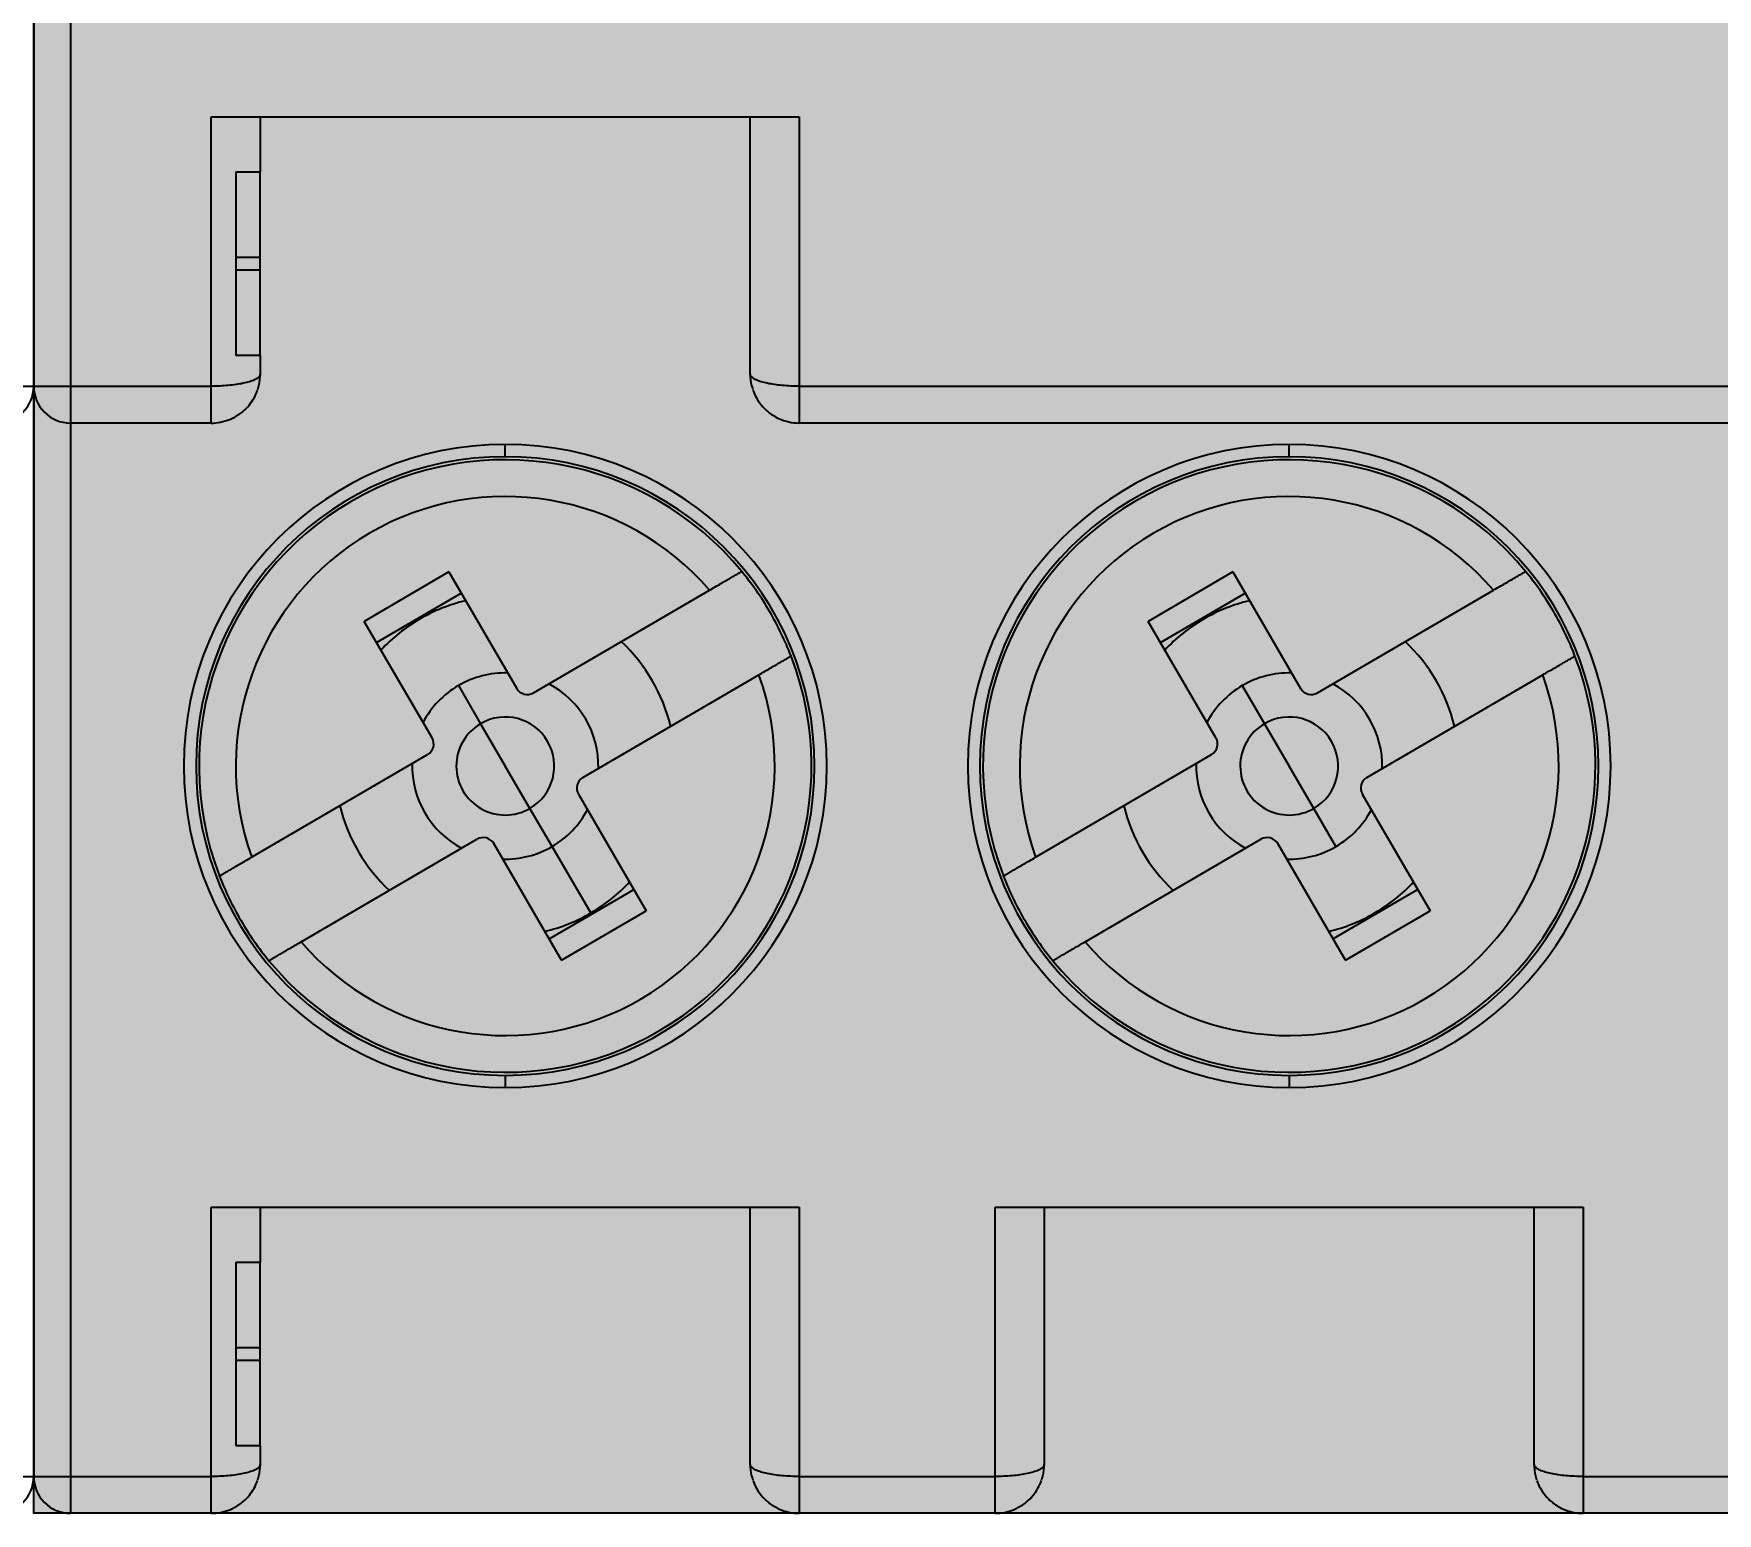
# Model space of a CAD drawing. Extents: x -20 to 1437, y -5898 to 436.
# Drawn here: x 941.94 to 955.69, y 38.16 to 50.24 of the extents above; entities that cross this region are included whole.
import ezdxf

# ---------------------------------------------------------------- set-up
doc = ezdxf.new("R2010")
doc.units = 0
doc.layers.add('MAIN-1', color=7, linetype='Continuous')
doc.layers.add('SYMS', color=7, linetype='Continuous')
doc.dimstyles.new('ISO-25', dxfattribs={"dimtxt": 2.5, "dimasz": 2.5, "dimexe": 1.25, "dimexo": 0.625, "dimtad": 1, "dimtxsty": 'Standard', "dimcen": 2.5, "dimadec": 0, "dimazin": 0, "dimtfac": 1, "dimtmove": 0, "dimatfit": 3, "dimfxl": 1, "dimarcsym": 0})

# ---------------------------------------------------------------- blocks, each defined once
blk = doc.blocks.new('*D43')
at = {"layer": 'Defpoints', "color": 0, "transparency": 16777216}
for p in [(1014.705, 432.767), (752.055, 274.435), (1014.705, -31.651)]:
    blk.add_point(p, dxfattribs=at)
at = {"layer": 'SYMS', "color": 0, "lineweight": -2, "transparency": 16777216}
for p, q in [((752.055, 275.06), (752.055, 434.017)), ((1014.705, -31.026), (1014.705, 434.017)), ((754.555, 432.767), (1012.205, 432.767))]:
    blk.add_line(p, q, dxfattribs=at)
at = {"layer": 'SYMS', "color": 0, "transparency": 16777216}
for points in [[(754.555, 433.183), (754.555, 432.35), (752.055, 432.767)], [(1012.205, 433.183), (1012.205, 432.35), (1014.705, 432.767)]]:
    blk.add_solid(points, dxfattribs=at)
at = {"layer": 'SYMS', "color": 0, "transparency": 16777216, "insert": (883.38, 434.85), "char_height": 2.5, "attachment_point": 5}
blk.add_mtext('262,65', dxfattribs=at)

msp = doc.modelspace()

# ---------------------------------------------------------------- hatches: boundary and pattern name
at = {"layer": 'SYMS', "true_color": 0x636466}
h = msp.add_hatch(color=251, dxfattribs=at)
h.dxf.hatch_style = 1
h.paths.add_polyline_path([(941.944, 38.159), (968.844, 38.159), (968.844, 117.159), (941.944, 117.159)])

# ---------------------------------------------------------------- linework, layer by layer
at = {"layer": 'MAIN-1'}
for p, q in [((941.944, 56.959), (941.944, 47.359)), ((941.944, 47.359), (941.944, 56.959)), ((942.244, 56.959), (942.244, 47.359)), ((943.394, 47.359), (943.394, 49.559)), ((943.394, 49.559), (948.194, 49.559)), ((943.794, 49.559), (943.794, 49.109)), ((947.794, 47.459), (947.794, 49.559)), ((948.194, 49.559), (948.194, 47.359)), ((943.594, 49.109), (943.594, 47.609)), ((943.594, 49.109), (943.794, 49.109)), ((943.794, 48.409), (943.794, 49.109)), ((943.794, 48.409), (943.594, 48.409)), ((943.794, 48.309), (943.794, 48.409)), ((943.594, 48.309), (943.794, 48.309)), ((943.794, 47.609), (943.794, 48.309)), ((943.794, 47.609), (943.594, 47.609)), ((943.794, 47.609), (943.794, 47.459)), ((943.767, 47.423), (943.761, 47.419)), ((943.773, 47.427), (943.767, 47.423)), ((943.779, 47.432), (943.773, 47.427)), ((943.783, 47.436), (943.779, 47.432)), ((943.787, 47.44), (943.783, 47.436)), ((943.79, 47.445), (943.787, 47.44)), ((943.792, 47.449), (943.79, 47.445)), ((943.791, 47.413), (943.793, 47.438)), ((943.793, 47.454), (943.792, 47.449)), ((943.794, 47.459), (943.793, 47.454)), ((943.793, 47.438), (943.794, 47.459)), ((947.794, 47.454), (947.794, 47.459)), ((947.794, 47.459), (947.794, 47.438)), ((947.795, 47.449), (947.794, 47.454)), ((947.794, 47.438), (947.796, 47.413)), ((947.797, 47.445), (947.795, 47.449)), ((947.8, 47.44), (947.797, 47.445)), ((947.804, 47.436), (947.8, 47.44)), ((947.809, 47.432), (947.804, 47.436)), ((947.814, 47.427), (947.809, 47.432)), ((947.82, 47.423), (947.814, 47.427)), ((947.827, 47.419), (947.82, 47.423)), ((941.644, 47.359), (941.944, 47.359)), ((941.944, 47.359), (941.944, 38.459)), ((941.944, 38.459), (941.944, 47.359)), ((941.944, 47.359), (942.244, 47.359)), ((942.244, 47.359), (943.394, 47.359)), ((942.244, 47.359), (942.244, 47.059)), ((943.394, 47.059), (943.394, 47.359)), ((943.411, 47.359), (943.394, 47.359)), ((943.429, 47.359), (943.411, 47.359)), ((943.446, 47.36), (943.429, 47.359)), ((943.464, 47.361), (943.446, 47.36)), ((943.481, 47.362), (943.464, 47.361)), ((943.498, 47.363), (943.481, 47.362)), ((943.515, 47.364), (943.498, 47.363)), ((943.532, 47.365), (943.515, 47.364)), ((943.549, 47.367), (943.532, 47.365)), ((943.565, 47.368), (943.549, 47.367)), ((943.581, 47.37), (943.565, 47.368)), ((943.596, 47.373), (943.581, 47.37)), ((943.611, 47.375), (943.596, 47.373)), ((943.626, 47.378), (943.611, 47.375)), ((943.64, 47.38), (943.626, 47.378)), ((943.654, 47.383), (943.64, 47.38)), ((943.668, 47.386), (943.654, 47.383)), ((943.68, 47.389), (943.668, 47.386)), ((943.693, 47.392), (943.68, 47.389)), ((943.704, 47.396), (943.693, 47.392)), ((943.715, 47.399), (943.704, 47.396)), ((943.726, 47.403), (943.715, 47.399)), ((943.736, 47.407), (943.726, 47.403)), ((943.745, 47.411), (943.736, 47.407)), ((943.753, 47.415), (943.745, 47.411)), ((943.751, 47.279), (943.758, 47.295)), ((943.761, 47.419), (943.753, 47.415)), ((943.758, 47.295), (943.765, 47.311)), ((943.765, 47.311), (943.771, 47.327)), ((943.773, 47.333), (943.777, 47.344)), ((943.777, 47.344), (943.782, 47.364)), ((943.782, 47.364), (943.787, 47.388)), ((943.787, 47.388), (943.791, 47.413)), ((947.796, 47.413), (947.8, 47.388)), ((947.8, 47.388), (947.805, 47.364)), ((947.805, 47.364), (947.811, 47.344)), ((947.811, 47.344), (947.814, 47.333)), ((947.816, 47.327), (947.822, 47.311)), ((947.822, 47.311), (947.829, 47.295)), ((947.834, 47.415), (947.827, 47.419)), ((947.829, 47.295), (947.836, 47.279)), ((947.843, 47.411), (947.834, 47.415)), ((947.852, 47.407), (947.843, 47.411)), ((947.862, 47.403), (947.852, 47.407)), ((947.872, 47.399), (947.862, 47.403)), ((947.883, 47.396), (947.872, 47.399)), ((947.895, 47.392), (947.883, 47.396)), ((947.907, 47.389), (947.895, 47.392)), ((947.92, 47.386), (947.907, 47.389)), ((947.933, 47.383), (947.92, 47.386)), ((947.947, 47.38), (947.933, 47.383)), ((947.961, 47.378), (947.947, 47.38)), ((947.976, 47.375), (947.961, 47.378)), ((947.991, 47.373), (947.976, 47.375)), ((948.007, 47.37), (947.991, 47.373)), ((948.023, 47.368), (948.007, 47.37)), ((948.039, 47.367), (948.023, 47.368)), ((948.055, 47.365), (948.039, 47.367)), ((948.072, 47.364), (948.055, 47.365)), ((948.089, 47.363), (948.072, 47.364)), ((948.106, 47.362), (948.089, 47.363)), ((948.124, 47.361), (948.106, 47.362)), ((948.141, 47.36), (948.124, 47.361)), ((948.159, 47.359), (948.141, 47.36)), ((948.176, 47.359), (948.159, 47.359)), ((948.194, 47.359), (948.176, 47.359)), ((948.194, 47.359), (962.594, 47.359)), ((948.194, 47.359), (948.194, 47.059)), ((943.643, 47.146), (943.65, 47.152)), ((943.65, 47.152), (943.657, 47.158)), ((943.657, 47.158), (943.664, 47.164)), ((943.664, 47.164), (943.678, 47.177)), ((943.678, 47.177), (943.691, 47.191)), ((943.691, 47.191), (943.705, 47.208)), ((943.705, 47.208), (943.72, 47.228)), ((943.72, 47.228), (943.73, 47.243)), ((943.725, 47.234), (943.734, 47.249)), ((943.73, 47.243), (943.725, 47.234)), ((943.734, 47.249), (943.743, 47.264)), ((943.743, 47.264), (943.751, 47.279)), ((947.836, 47.279), (947.845, 47.264)), ((947.845, 47.264), (947.853, 47.249)), ((947.853, 47.249), (947.863, 47.234)), ((947.863, 47.234), (947.857, 47.243)), ((947.857, 47.243), (947.867, 47.228)), ((947.867, 47.228), (947.883, 47.208)), ((947.883, 47.208), (947.896, 47.191)), ((947.896, 47.191), (947.91, 47.177)), ((947.91, 47.177), (947.923, 47.164)), ((947.923, 47.164), (947.93, 47.158)), ((947.93, 47.158), (947.937, 47.152)), ((947.937, 47.152), (947.945, 47.146)), ((942.244, 47.059), (942.244, 38.459)), ((943.394, 47.059), (942.244, 47.059)), ((943.394, 47.059), (943.413, 47.059)), ((943.413, 47.059), (943.432, 47.061)), ((943.432, 47.061), (943.451, 47.063)), ((943.451, 47.063), (943.47, 47.066)), ((943.47, 47.066), (943.489, 47.071)), ((943.489, 47.071), (943.508, 47.076)), ((943.508, 47.076), (943.526, 47.082)), ((943.526, 47.082), (943.544, 47.088)), ((943.544, 47.088), (943.555, 47.093)), ((943.555, 47.093), (943.567, 47.098)), ((943.567, 47.098), (943.585, 47.108)), ((943.585, 47.108), (943.604, 47.119)), ((943.604, 47.119), (943.613, 47.125)), ((943.613, 47.125), (943.62, 47.129)), ((943.62, 47.129), (943.628, 47.135)), ((943.628, 47.135), (943.635, 47.14)), ((943.635, 47.14), (943.643, 47.146)), ((947.945, 47.146), (947.952, 47.14)), ((947.952, 47.14), (947.96, 47.135)), ((947.96, 47.135), (947.967, 47.129)), ((947.967, 47.129), (947.974, 47.125)), ((947.974, 47.125), (947.983, 47.119)), ((947.983, 47.119), (948.002, 47.108)), ((948.002, 47.108), (948.02, 47.099)), ((948.02, 47.099), (948.034, 47.092)), ((948.034, 47.092), (948.046, 47.087)), ((948.046, 47.087), (948.066, 47.08)), ((948.066, 47.08), (948.087, 47.073)), ((948.087, 47.073), (948.108, 47.068)), ((948.108, 47.068), (948.129, 47.064)), ((948.129, 47.064), (948.151, 47.061)), ((948.151, 47.061), (948.172, 47.06)), ((948.172, 47.06), (948.194, 47.059)), ((962.594, 47.059), (948.194, 47.059)), ((945.794, 46.784), (945.794, 46.884)), ((952.194, 46.784), (952.194, 46.884)), ((945.333, 45.843), (944.642, 45.44)), ((945.333, 45.843), (945.887, 44.892)), ((947.586, 45.768), (947.597, 45.774)), ((947.597, 45.774), (947.607, 45.78)), ((947.607, 45.78), (947.616, 45.785)), ((947.616, 45.785), (947.626, 45.791)), ((947.626, 45.791), (947.635, 45.796)), ((947.635, 45.796), (947.643, 45.801)), ((947.643, 45.801), (947.652, 45.806)), ((947.652, 45.806), (947.66, 45.81)), ((947.66, 45.81), (947.667, 45.815)), ((947.667, 45.815), (947.674, 45.819)), ((947.674, 45.819), (947.681, 45.823)), ((947.681, 45.823), (947.687, 45.826)), ((947.687, 45.826), (947.693, 45.83)), ((947.693, 45.83), (947.698, 45.833)), ((947.698, 45.833), (947.703, 45.836)), ((947.703, 45.836), (947.707, 45.838)), ((947.707, 45.838), (947.711, 45.84)), ((947.711, 45.84), (947.715, 45.842)), ((947.715, 45.842), (947.717, 45.844)), ((947.717, 45.844), (947.72, 45.845)), ((947.72, 45.845), (947.722, 45.846)), ((947.722, 45.846), (947.723, 45.847)), ((947.723, 45.847), (947.724, 45.848)), ((947.724, 45.848), (947.724, 45.848)), ((951.733, 45.843), (951.042, 45.44)), ((951.733, 45.843), (952.287, 44.892)), ((953.986, 45.768), (953.996, 45.774)), ((953.996, 45.774), (954.006, 45.779)), ((954.006, 45.779), (954.016, 45.785)), ((954.016, 45.785), (954.026, 45.791)), ((954.026, 45.791), (954.035, 45.796)), ((954.035, 45.796), (954.043, 45.801)), ((954.043, 45.801), (954.052, 45.806)), ((954.052, 45.806), (954.06, 45.81)), ((954.06, 45.81), (954.067, 45.815)), ((954.067, 45.815), (954.074, 45.819)), ((954.074, 45.819), (954.081, 45.823)), ((954.081, 45.823), (954.087, 45.826)), ((954.087, 45.826), (954.093, 45.83)), ((954.093, 45.83), (954.098, 45.833)), ((954.098, 45.833), (954.103, 45.836)), ((954.103, 45.836), (954.107, 45.838)), ((954.107, 45.838), (954.111, 45.84)), ((954.111, 45.84), (954.114, 45.842)), ((954.114, 45.842), (954.117, 45.844)), ((954.117, 45.844), (954.12, 45.845)), ((954.12, 45.845), (954.121, 45.846)), ((954.121, 45.846), (954.123, 45.847)), ((954.123, 45.847), (954.124, 45.848)), ((954.124, 45.848), (954.124, 45.848)), ((944.743, 45.267), (945.434, 45.67)), ((946.024, 44.856), (947.461, 45.694)), ((947.461, 45.694), (947.473, 45.701)), ((947.473, 45.701), (947.485, 45.708)), ((947.485, 45.708), (947.497, 45.715)), ((947.497, 45.715), (947.508, 45.722)), ((947.508, 45.722), (947.52, 45.729)), ((947.52, 45.729), (947.532, 45.736)), ((947.532, 45.736), (947.543, 45.742)), ((947.543, 45.742), (947.554, 45.749)), ((947.554, 45.749), (947.565, 45.755)), ((947.565, 45.755), (947.576, 45.762)), ((947.576, 45.762), (947.586, 45.768)), ((951.143, 45.267), (951.834, 45.67)), ((952.424, 44.856), (953.861, 45.694)), ((953.861, 45.694), (953.873, 45.702)), ((953.873, 45.702), (953.885, 45.709)), ((953.885, 45.709), (953.897, 45.716)), ((953.897, 45.716), (953.909, 45.723)), ((953.909, 45.723), (953.921, 45.729)), ((953.921, 45.729), (953.932, 45.736)), ((953.932, 45.736), (953.943, 45.742)), ((953.943, 45.742), (953.954, 45.749)), ((953.954, 45.749), (953.965, 45.755)), ((953.965, 45.755), (953.976, 45.761)), ((953.976, 45.761), (953.986, 45.768)), ((945.196, 44.489), (944.642, 45.44)), ((951.596, 44.489), (951.042, 45.44)), ((948, 45.083), (948.01, 45.088)), ((948.01, 45.088), (948.019, 45.094)), ((948.019, 45.094), (948.029, 45.1)), ((948.029, 45.1), (948.038, 45.105)), ((948.038, 45.105), (948.047, 45.11)), ((948.047, 45.11), (948.055, 45.115)), ((948.055, 45.115), (948.063, 45.119)), ((948.063, 45.119), (948.07, 45.124)), ((948.07, 45.124), (948.077, 45.128)), ((948.077, 45.128), (948.084, 45.132)), ((948.084, 45.132), (948.09, 45.135)), ((948.09, 45.135), (948.096, 45.139)), ((948.096, 45.139), (948.101, 45.142)), ((948.101, 45.142), (948.106, 45.145)), ((948.106, 45.145), (948.11, 45.147)), ((948.11, 45.147), (948.114, 45.149)), ((948.114, 45.149), (948.118, 45.151)), ((948.118, 45.151), (948.12, 45.153)), ((948.12, 45.153), (948.123, 45.154)), ((948.123, 45.154), (948.125, 45.155)), ((948.125, 45.155), (948.126, 45.156)), ((948.126, 45.156), (948.127, 45.157)), ((948.127, 45.157), (948.127, 45.157)), ((954.4, 45.082), (954.41, 45.088)), ((954.41, 45.088), (954.419, 45.094)), ((954.419, 45.094), (954.429, 45.1)), ((954.429, 45.1), (954.438, 45.105)), ((954.438, 45.105), (954.447, 45.11)), ((954.447, 45.11), (954.455, 45.115)), ((954.455, 45.115), (954.463, 45.119)), ((954.463, 45.119), (954.47, 45.124)), ((954.47, 45.124), (954.477, 45.128)), ((954.477, 45.128), (954.484, 45.132)), ((954.484, 45.132), (954.49, 45.135)), ((954.49, 45.135), (954.496, 45.139)), ((954.496, 45.139), (954.501, 45.142)), ((954.501, 45.142), (954.506, 45.145)), ((954.506, 45.145), (954.51, 45.147)), ((954.51, 45.147), (954.514, 45.149)), ((954.514, 45.149), (954.518, 45.151)), ((954.518, 45.151), (954.52, 45.153)), ((954.52, 45.153), (954.523, 45.154)), ((954.523, 45.154), (954.525, 45.155)), ((954.525, 45.155), (954.526, 45.156)), ((954.526, 45.156), (954.527, 45.157)), ((954.527, 45.157), (954.527, 45.157)), ((946.427, 44.165), (947.864, 45.003)), ((947.864, 45.003), (947.876, 45.01)), ((947.876, 45.01), (947.888, 45.017)), ((947.888, 45.017), (947.9, 45.024)), ((947.9, 45.024), (947.911, 45.031)), ((947.911, 45.031), (947.923, 45.038)), ((947.923, 45.038), (947.935, 45.045)), ((947.935, 45.045), (947.946, 45.051)), ((947.946, 45.051), (947.957, 45.058)), ((947.957, 45.058), (947.968, 45.064)), ((947.968, 45.064), (947.979, 45.071)), ((947.979, 45.071), (947.99, 45.077)), ((947.99, 45.077), (948, 45.083)), ((952.827, 44.165), (954.264, 45.003)), ((954.264, 45.003), (954.276, 45.011)), ((954.276, 45.011), (954.289, 45.018)), ((954.289, 45.018), (954.3, 45.025)), ((954.3, 45.025), (954.312, 45.032)), ((954.312, 45.032), (954.324, 45.038)), ((954.324, 45.038), (954.335, 45.045)), ((954.335, 45.045), (954.346, 45.051)), ((954.346, 45.051), (954.357, 45.058)), ((954.357, 45.058), (954.368, 45.064)), ((954.368, 45.064), (954.379, 45.07)), ((954.379, 45.07), (954.389, 45.077)), ((954.389, 45.077), (954.4, 45.082)), ((945.411, 44.915), (945.592, 44.604)), ((951.811, 44.915), (951.992, 44.604)), ((945.592, 44.604), (945.794, 44.259)), ((951.992, 44.604), (952.194, 44.259)), ((943.723, 43.515), (945.16, 44.353)), ((950.123, 43.515), (951.56, 44.353)), ((945.995, 43.913), (945.794, 44.259)), ((952.395, 43.913), (952.194, 44.259)), ((946.391, 44.029), (946.945, 43.078)), ((952.791, 44.029), (953.345, 43.078)), ((946.176, 43.603), (945.995, 43.913)), ((952.576, 43.603), (952.395, 43.913)), ((944.127, 42.823), (945.563, 43.662)), ((946.254, 42.675), (945.7, 43.626)), ((946.493, 43.06), (946.176, 43.603)), ((950.527, 42.823), (951.963, 43.662)), ((952.654, 42.675), (952.1, 43.626)), ((943.588, 43.435), (943.598, 43.441)), ((943.598, 43.441), (943.608, 43.447)), ((943.608, 43.447), (943.619, 43.454)), ((943.619, 43.454), (943.63, 43.46)), ((943.63, 43.46), (943.641, 43.467)), ((943.641, 43.467), (943.653, 43.473)), ((943.653, 43.473), (943.664, 43.48)), ((943.664, 43.48), (943.676, 43.487)), ((943.676, 43.487), (943.688, 43.494)), ((943.688, 43.494), (943.7, 43.501)), ((943.7, 43.501), (943.712, 43.508)), ((943.712, 43.508), (943.723, 43.515)), ((949.988, 43.435), (949.998, 43.441)), ((949.998, 43.441), (950.009, 43.448)), ((950.009, 43.448), (950.019, 43.454)), ((950.019, 43.454), (950.03, 43.46)), ((950.03, 43.46), (950.041, 43.466)), ((950.041, 43.466), (950.052, 43.473)), ((950.052, 43.473), (950.064, 43.48)), ((950.064, 43.48), (950.075, 43.486)), ((950.075, 43.486), (950.087, 43.493)), ((950.087, 43.493), (950.099, 43.5)), ((950.099, 43.5), (950.111, 43.507)), ((950.111, 43.507), (950.123, 43.515)), ((943.46, 43.361), (943.461, 43.361)), ((943.461, 43.361), (943.462, 43.362)), ((943.462, 43.362), (943.463, 43.363)), ((943.463, 43.363), (943.465, 43.364)), ((943.465, 43.364), (943.467, 43.365)), ((943.467, 43.365), (943.47, 43.367)), ((943.47, 43.367), (943.473, 43.369)), ((943.473, 43.369), (943.477, 43.371)), ((943.477, 43.371), (943.481, 43.373)), ((943.481, 43.373), (943.486, 43.376)), ((943.486, 43.376), (943.491, 43.379)), ((943.491, 43.379), (943.497, 43.383)), ((943.497, 43.383), (943.503, 43.386)), ((943.503, 43.386), (943.51, 43.39)), ((943.51, 43.39), (943.517, 43.394)), ((943.517, 43.394), (943.525, 43.399)), ((943.525, 43.399), (943.533, 43.403)), ((943.533, 43.403), (943.541, 43.408)), ((943.541, 43.408), (943.55, 43.413)), ((943.55, 43.413), (943.559, 43.418)), ((943.559, 43.418), (943.568, 43.424)), ((943.568, 43.424), (943.578, 43.429)), ((943.578, 43.429), (943.588, 43.435)), ((949.86, 43.361), (949.861, 43.361)), ((949.861, 43.361), (949.862, 43.362)), ((949.862, 43.362), (949.863, 43.363)), ((949.863, 43.363), (949.865, 43.364)), ((949.865, 43.364), (949.867, 43.365)), ((949.867, 43.365), (949.87, 43.367)), ((949.87, 43.367), (949.873, 43.369)), ((949.873, 43.369), (949.877, 43.371)), ((949.877, 43.371), (949.881, 43.373)), ((949.881, 43.373), (949.886, 43.376)), ((949.886, 43.376), (949.891, 43.379)), ((949.891, 43.379), (949.897, 43.383)), ((949.897, 43.383), (949.903, 43.386)), ((949.903, 43.386), (949.91, 43.39)), ((949.91, 43.39), (949.917, 43.394)), ((949.917, 43.394), (949.925, 43.399)), ((949.925, 43.399), (949.933, 43.403)), ((949.933, 43.403), (949.941, 43.408)), ((949.941, 43.408), (949.95, 43.413)), ((949.95, 43.413), (949.959, 43.418)), ((949.959, 43.418), (949.968, 43.424)), ((949.968, 43.424), (949.978, 43.43)), ((949.978, 43.43), (949.988, 43.435)), ((946.845, 43.251), (946.154, 42.848)), ((953.245, 43.251), (952.554, 42.848)), ((946.254, 42.675), (946.945, 43.078)), ((952.654, 42.675), (953.345, 43.078)), ((943.991, 42.744), (944.001, 42.75)), ((944.001, 42.75), (944.011, 42.756)), ((944.011, 42.756), (944.022, 42.763)), ((944.022, 42.763), (944.033, 42.769)), ((944.033, 42.769), (944.045, 42.776)), ((944.045, 42.776), (944.056, 42.782)), ((944.056, 42.782), (944.067, 42.789)), ((944.067, 42.789), (944.079, 42.796)), ((944.079, 42.796), (944.091, 42.803)), ((944.091, 42.803), (944.103, 42.81)), ((944.103, 42.81), (944.115, 42.817)), ((944.115, 42.817), (944.127, 42.823)), ((950.391, 42.744), (950.401, 42.75)), ((950.401, 42.75), (950.412, 42.756)), ((950.412, 42.756), (950.422, 42.763)), ((950.422, 42.763), (950.433, 42.769)), ((950.433, 42.769), (950.444, 42.775)), ((950.444, 42.775), (950.455, 42.782)), ((950.455, 42.782), (950.467, 42.789)), ((950.467, 42.789), (950.478, 42.795)), ((950.478, 42.795), (950.49, 42.802)), ((950.49, 42.802), (950.502, 42.809)), ((950.502, 42.809), (950.514, 42.816)), ((950.514, 42.816), (950.527, 42.823)), ((943.864, 42.67), (943.865, 42.671)), ((943.864, 42.67), (943.864, 42.67)), ((943.865, 42.671), (943.866, 42.671)), ((943.866, 42.671), (943.868, 42.673)), ((943.868, 42.673), (943.87, 42.674)), ((943.87, 42.674), (943.873, 42.676)), ((943.873, 42.676), (943.876, 42.677)), ((943.876, 42.677), (943.88, 42.68)), ((943.88, 42.68), (943.884, 42.682)), ((943.884, 42.682), (943.889, 42.685)), ((943.889, 42.685), (943.895, 42.688)), ((943.895, 42.688), (943.9, 42.692)), ((943.9, 42.692), (943.906, 42.695)), ((943.906, 42.695), (943.913, 42.699)), ((943.913, 42.699), (943.92, 42.703)), ((943.92, 42.703), (943.928, 42.708)), ((943.928, 42.708), (943.936, 42.712)), ((943.936, 42.712), (943.944, 42.717)), ((943.944, 42.717), (943.953, 42.722)), ((943.953, 42.722), (943.962, 42.727)), ((943.962, 42.727), (943.971, 42.733)), ((943.971, 42.733), (943.981, 42.738)), ((943.981, 42.738), (943.991, 42.744)), ((950.264, 42.67), (950.265, 42.671)), ((950.264, 42.67), (950.264, 42.67)), ((950.265, 42.671), (950.266, 42.671)), ((950.266, 42.671), (950.268, 42.673)), ((950.268, 42.673), (950.27, 42.674)), ((950.27, 42.674), (950.273, 42.676)), ((950.273, 42.676), (950.276, 42.677)), ((950.276, 42.677), (950.28, 42.68)), ((950.28, 42.68), (950.284, 42.682)), ((950.284, 42.682), (950.289, 42.685)), ((950.289, 42.685), (950.294, 42.688)), ((950.294, 42.688), (950.3, 42.691)), ((950.3, 42.691), (950.306, 42.695)), ((950.306, 42.695), (950.313, 42.699)), ((950.313, 42.699), (950.32, 42.703)), ((950.32, 42.703), (950.328, 42.707)), ((950.328, 42.707), (950.336, 42.712)), ((950.336, 42.712), (950.344, 42.717)), ((950.344, 42.717), (950.353, 42.722)), ((950.353, 42.722), (950.362, 42.727)), ((950.362, 42.727), (950.371, 42.733)), ((950.371, 42.733), (950.381, 42.739)), ((950.381, 42.739), (950.391, 42.744)), ((945.794, 41.734), (945.794, 41.634)), ((952.194, 41.734), (952.194, 41.634)), ((943.394, 38.459), (943.394, 40.659)), ((943.394, 40.659), (948.194, 40.659)), ((943.794, 40.659), (943.794, 40.209)), ((947.794, 38.559), (947.794, 40.659)), ((948.194, 40.659), (948.194, 38.459)), ((949.794, 38.459), (949.794, 40.659)), ((949.794, 40.659), (954.594, 40.659)), ((950.194, 40.659), (950.194, 38.559)), ((954.194, 38.559), (954.194, 40.659)), ((954.594, 40.659), (954.594, 38.459)), ((943.594, 40.209), (943.594, 38.709)), ((943.594, 40.209), (943.794, 40.209)), ((943.794, 39.509), (943.794, 40.209)), ((943.794, 39.509), (943.594, 39.509)), ((943.794, 39.409), (943.794, 39.509)), ((943.594, 39.409), (943.794, 39.409)), ((943.794, 38.709), (943.794, 39.409)), ((943.794, 38.709), (943.594, 38.709)), ((943.794, 38.709), (943.794, 38.559)), ((943.68, 38.489), (943.668, 38.486)), ((943.693, 38.492), (943.68, 38.489)), ((943.704, 38.496), (943.693, 38.492)), ((943.715, 38.499), (943.704, 38.496)), ((943.726, 38.503), (943.715, 38.499)), ((943.736, 38.507), (943.726, 38.503)), ((943.745, 38.511), (943.736, 38.507)), ((943.753, 38.515), (943.745, 38.511)), ((943.761, 38.519), (943.753, 38.515)), ((943.767, 38.523), (943.761, 38.519)), ((943.773, 38.527), (943.767, 38.523)), ((943.779, 38.532), (943.773, 38.527)), ((943.783, 38.536), (943.779, 38.532)), ((943.782, 38.464), (943.787, 38.488)), ((943.787, 38.54), (943.783, 38.536)), ((943.79, 38.545), (943.787, 38.54)), ((943.787, 38.488), (943.791, 38.513)), ((943.792, 38.549), (943.79, 38.545)), ((943.791, 38.513), (943.793, 38.538)), ((943.793, 38.554), (943.792, 38.549)), ((943.794, 38.559), (943.793, 38.554)), ((943.793, 38.538), (943.794, 38.559)), ((947.794, 38.554), (947.794, 38.559)), ((947.794, 38.559), (947.794, 38.538)), ((947.795, 38.549), (947.794, 38.554)), ((947.794, 38.538), (947.796, 38.513)), ((947.797, 38.545), (947.795, 38.549)), ((947.796, 38.513), (947.8, 38.488)), ((947.8, 38.54), (947.797, 38.545)), ((947.804, 38.536), (947.8, 38.54)), ((947.8, 38.488), (947.805, 38.464)), ((947.809, 38.532), (947.804, 38.536)), ((947.814, 38.527), (947.809, 38.532)), ((947.82, 38.523), (947.814, 38.527)), ((947.827, 38.519), (947.82, 38.523)), ((947.834, 38.515), (947.827, 38.519)), ((947.843, 38.511), (947.834, 38.515)), ((947.852, 38.507), (947.843, 38.511)), ((947.862, 38.503), (947.852, 38.507)), ((947.872, 38.499), (947.862, 38.503)), ((947.883, 38.496), (947.872, 38.499)), ((947.895, 38.492), (947.883, 38.496)), ((947.907, 38.489), (947.895, 38.492)), ((947.92, 38.486), (947.907, 38.489)), ((950.08, 38.489), (950.068, 38.486)), ((950.093, 38.492), (950.08, 38.489)), ((950.104, 38.496), (950.093, 38.492)), ((950.115, 38.499), (950.104, 38.496)), ((950.126, 38.503), (950.115, 38.499)), ((950.136, 38.507), (950.126, 38.503)), ((950.145, 38.511), (950.136, 38.507)), ((950.153, 38.515), (950.145, 38.511)), ((950.161, 38.519), (950.153, 38.515)), ((950.167, 38.523), (950.161, 38.519)), ((950.173, 38.527), (950.167, 38.523)), ((950.179, 38.532), (950.173, 38.527)), ((950.183, 38.536), (950.179, 38.532)), ((950.182, 38.464), (950.187, 38.488)), ((950.187, 38.54), (950.183, 38.536)), ((950.19, 38.545), (950.187, 38.54)), ((950.187, 38.488), (950.191, 38.513)), ((950.192, 38.549), (950.19, 38.545)), ((950.191, 38.513), (950.193, 38.538)), ((950.193, 38.554), (950.192, 38.549)), ((950.194, 38.559), (950.193, 38.554)), ((950.193, 38.538), (950.194, 38.559)), ((954.194, 38.554), (954.194, 38.559)), ((954.194, 38.559), (954.194, 38.538)), ((954.195, 38.549), (954.194, 38.554)), ((954.194, 38.538), (954.196, 38.513)), ((954.197, 38.545), (954.195, 38.549)), ((954.196, 38.513), (954.2, 38.488)), ((954.2, 38.54), (954.197, 38.545)), ((954.204, 38.536), (954.2, 38.54)), ((954.2, 38.488), (954.205, 38.464)), ((954.209, 38.532), (954.204, 38.536)), ((954.214, 38.527), (954.209, 38.532)), ((954.22, 38.523), (954.214, 38.527)), ((954.227, 38.519), (954.22, 38.523)), ((954.234, 38.515), (954.227, 38.519)), ((954.243, 38.511), (954.234, 38.515)), ((954.252, 38.507), (954.243, 38.511)), ((954.262, 38.503), (954.252, 38.507)), ((954.272, 38.499), (954.262, 38.503)), ((954.283, 38.496), (954.272, 38.499)), ((954.295, 38.492), (954.283, 38.496)), ((954.307, 38.489), (954.295, 38.492)), ((954.32, 38.486), (954.307, 38.489)), ((941.644, 38.459), (941.944, 38.459)), ((941.944, 38.459), (942.244, 38.459)), ((942.244, 38.459), (943.394, 38.459)), ((942.244, 38.459), (942.244, 38.159)), ((943.394, 38.159), (943.394, 38.459)), ((943.411, 38.459), (943.394, 38.459)), ((943.429, 38.459), (943.411, 38.459)), ((943.446, 38.46), (943.429, 38.459)), ((943.464, 38.461), (943.446, 38.46)), ((943.481, 38.462), (943.464, 38.461)), ((943.498, 38.463), (943.481, 38.462)), ((943.515, 38.464), (943.498, 38.463)), ((943.532, 38.465), (943.515, 38.464)), ((943.549, 38.467), (943.532, 38.465)), ((943.565, 38.468), (943.549, 38.467)), ((943.581, 38.47), (943.565, 38.468)), ((943.596, 38.473), (943.581, 38.47)), ((943.611, 38.475), (943.596, 38.473)), ((943.626, 38.478), (943.611, 38.475)), ((943.64, 38.48), (943.626, 38.478)), ((943.654, 38.483), (943.64, 38.48)), ((943.668, 38.486), (943.654, 38.483)), ((943.734, 38.349), (943.743, 38.364)), ((943.743, 38.364), (943.751, 38.379)), ((943.751, 38.379), (943.758, 38.395)), ((943.758, 38.395), (943.765, 38.411)), ((943.765, 38.411), (943.771, 38.427)), ((943.773, 38.433), (943.777, 38.444)), ((943.777, 38.444), (943.782, 38.464)), ((947.805, 38.464), (947.811, 38.444)), ((947.811, 38.444), (947.814, 38.433)), ((947.816, 38.427), (947.822, 38.411)), ((947.822, 38.411), (947.829, 38.395)), ((947.829, 38.395), (947.836, 38.379)), ((947.836, 38.379), (947.845, 38.364)), ((947.845, 38.364), (947.853, 38.349)), ((947.933, 38.483), (947.92, 38.486)), ((947.947, 38.48), (947.933, 38.483)), ((947.961, 38.478), (947.947, 38.48)), ((947.976, 38.475), (947.961, 38.478)), ((947.991, 38.473), (947.976, 38.475)), ((948.007, 38.47), (947.991, 38.473)), ((948.023, 38.468), (948.007, 38.47)), ((948.039, 38.467), (948.023, 38.468)), ((948.055, 38.465), (948.039, 38.467)), ((948.072, 38.464), (948.055, 38.465)), ((948.089, 38.463), (948.072, 38.464)), ((948.106, 38.462), (948.089, 38.463)), ((948.124, 38.461), (948.106, 38.462)), ((948.141, 38.46), (948.124, 38.461)), ((948.159, 38.459), (948.141, 38.46)), ((948.176, 38.459), (948.159, 38.459)), ((948.194, 38.459), (948.176, 38.459)), ((948.194, 38.459), (949.794, 38.459)), ((948.194, 38.459), (948.194, 38.159)), ((949.794, 38.159), (949.794, 38.459)), ((949.811, 38.459), (949.794, 38.459)), ((949.829, 38.459), (949.811, 38.459)), ((949.846, 38.46), (949.829, 38.459)), ((949.864, 38.461), (949.846, 38.46)), ((949.881, 38.462), (949.864, 38.461)), ((949.898, 38.463), (949.881, 38.462)), ((949.915, 38.464), (949.898, 38.463)), ((949.932, 38.465), (949.915, 38.464)), ((949.949, 38.467), (949.932, 38.465)), ((949.965, 38.468), (949.949, 38.467)), ((949.981, 38.47), (949.965, 38.468)), ((949.996, 38.473), (949.981, 38.47)), ((950.011, 38.475), (949.996, 38.473)), ((950.026, 38.478), (950.011, 38.475)), ((950.04, 38.48), (950.026, 38.478)), ((950.054, 38.483), (950.04, 38.48)), ((950.068, 38.486), (950.054, 38.483)), ((950.134, 38.349), (950.143, 38.364)), ((950.143, 38.364), (950.151, 38.379)), ((950.151, 38.379), (950.158, 38.395)), ((950.158, 38.395), (950.165, 38.411)), ((950.165, 38.411), (950.171, 38.427)), ((950.173, 38.433), (950.177, 38.444)), ((950.177, 38.444), (950.182, 38.464)), ((954.205, 38.464), (954.211, 38.444)), ((954.211, 38.444), (954.214, 38.433)), ((954.216, 38.427), (954.222, 38.411)), ((954.222, 38.411), (954.229, 38.395)), ((954.229, 38.395), (954.236, 38.379)), ((954.236, 38.379), (954.245, 38.364)), ((954.245, 38.364), (954.253, 38.349)), ((954.333, 38.483), (954.32, 38.486)), ((954.347, 38.48), (954.333, 38.483)), ((954.361, 38.478), (954.347, 38.48)), ((954.376, 38.475), (954.361, 38.478)), ((954.391, 38.473), (954.376, 38.475)), ((954.407, 38.47), (954.391, 38.473)), ((954.423, 38.468), (954.407, 38.47)), ((954.439, 38.467), (954.423, 38.468)), ((954.455, 38.465), (954.439, 38.467)), ((954.472, 38.464), (954.455, 38.465)), ((954.489, 38.463), (954.472, 38.464)), ((954.506, 38.462), (954.489, 38.463)), ((954.524, 38.461), (954.506, 38.462)), ((954.541, 38.46), (954.524, 38.461)), ((954.559, 38.459), (954.541, 38.46)), ((954.576, 38.459), (954.559, 38.459)), ((954.594, 38.459), (954.576, 38.459)), ((954.594, 38.459), (956.194, 38.459)), ((954.594, 38.459), (954.594, 38.159)), ((943.585, 38.208), (943.604, 38.219)), ((943.604, 38.219), (943.613, 38.225)), ((943.613, 38.225), (943.62, 38.229)), ((943.62, 38.229), (943.628, 38.235)), ((943.628, 38.235), (943.635, 38.24)), ((943.635, 38.24), (943.643, 38.246)), ((943.643, 38.246), (943.65, 38.252)), ((943.65, 38.252), (943.657, 38.258)), ((943.657, 38.258), (943.664, 38.264)), ((943.664, 38.264), (943.678, 38.277)), ((943.678, 38.277), (943.691, 38.291)), ((943.691, 38.291), (943.705, 38.308)), ((943.705, 38.308), (943.72, 38.328)), ((943.72, 38.328), (943.73, 38.343)), ((943.725, 38.334), (943.734, 38.349)), ((943.73, 38.343), (943.725, 38.334)), ((947.853, 38.349), (947.863, 38.334)), ((947.863, 38.334), (947.857, 38.343)), ((947.857, 38.343), (947.867, 38.328)), ((947.867, 38.328), (947.883, 38.308)), ((947.883, 38.308), (947.896, 38.291)), ((947.896, 38.291), (947.91, 38.277)), ((947.91, 38.277), (947.923, 38.264)), ((947.923, 38.264), (947.93, 38.258)), ((947.93, 38.258), (947.937, 38.252)), ((947.937, 38.252), (947.945, 38.246)), ((947.945, 38.246), (947.952, 38.24)), ((947.952, 38.24), (947.96, 38.235)), ((947.96, 38.235), (947.967, 38.229)), ((947.967, 38.229), (947.974, 38.225)), ((947.974, 38.225), (947.983, 38.219)), ((947.983, 38.219), (948.002, 38.208)), ((949.985, 38.208), (950.004, 38.219)), ((950.004, 38.219), (950.013, 38.225)), ((950.013, 38.225), (950.02, 38.229)), ((950.02, 38.229), (950.028, 38.235)), ((950.028, 38.235), (950.035, 38.24)), ((950.035, 38.24), (950.043, 38.246)), ((950.043, 38.246), (950.05, 38.252)), ((950.05, 38.252), (950.057, 38.258)), ((950.057, 38.258), (950.064, 38.264)), ((950.064, 38.264), (950.078, 38.277)), ((950.078, 38.277), (950.091, 38.291)), ((950.091, 38.291), (950.105, 38.308)), ((950.105, 38.308), (950.12, 38.328)), ((950.12, 38.328), (950.13, 38.343)), ((950.125, 38.334), (950.134, 38.349)), ((950.13, 38.343), (950.125, 38.334)), ((954.253, 38.349), (954.263, 38.334)), ((954.263, 38.334), (954.257, 38.343)), ((954.257, 38.343), (954.267, 38.328)), ((954.267, 38.328), (954.283, 38.308)), ((954.283, 38.308), (954.296, 38.291)), ((954.296, 38.291), (954.31, 38.277)), ((954.31, 38.277), (954.323, 38.264)), ((954.323, 38.264), (954.33, 38.258)), ((954.33, 38.258), (954.337, 38.252)), ((954.337, 38.252), (954.345, 38.246)), ((954.345, 38.246), (954.352, 38.24)), ((954.352, 38.24), (954.36, 38.235)), ((954.36, 38.235), (954.367, 38.229)), ((954.367, 38.229), (954.374, 38.225)), ((954.374, 38.225), (954.383, 38.219)), ((954.383, 38.219), (954.402, 38.208)), ((948.194, 38.159), (943.394, 38.159)), ((943.394, 38.159), (943.413, 38.159)), ((943.413, 38.159), (943.432, 38.161)), ((943.432, 38.161), (943.451, 38.163)), ((943.451, 38.163), (943.47, 38.166)), ((943.47, 38.166), (943.489, 38.171)), ((943.489, 38.171), (943.508, 38.176)), ((943.508, 38.176), (943.526, 38.182)), ((943.526, 38.182), (943.544, 38.188)), ((943.544, 38.188), (943.555, 38.193)), ((943.555, 38.193), (943.567, 38.198)), ((943.567, 38.198), (943.585, 38.208)), ((948.002, 38.208), (948.02, 38.199)), ((948.02, 38.199), (948.034, 38.192)), ((948.034, 38.192), (948.046, 38.187)), ((948.046, 38.187), (948.066, 38.18)), ((948.066, 38.18), (948.087, 38.173)), ((948.087, 38.173), (948.108, 38.168)), ((948.108, 38.168), (948.129, 38.164)), ((948.129, 38.164), (948.151, 38.161)), ((948.151, 38.161), (948.172, 38.16)), ((948.172, 38.16), (948.194, 38.159)), ((949.794, 38.159), (948.194, 38.159)), ((954.594, 38.159), (949.794, 38.159)), ((949.794, 38.159), (949.813, 38.159)), ((949.813, 38.159), (949.832, 38.161)), ((949.832, 38.161), (949.851, 38.163)), ((949.851, 38.163), (949.87, 38.166)), ((949.87, 38.166), (949.889, 38.171)), ((949.889, 38.171), (949.908, 38.176)), ((949.908, 38.176), (949.926, 38.182)), ((949.926, 38.182), (949.944, 38.188)), ((949.944, 38.188), (949.955, 38.193)), ((949.955, 38.193), (949.967, 38.198)), ((949.967, 38.198), (949.985, 38.208)), ((954.402, 38.208), (954.42, 38.199)), ((954.42, 38.199), (954.434, 38.192)), ((954.434, 38.192), (954.446, 38.187)), ((954.446, 38.187), (954.466, 38.18)), ((954.466, 38.18), (954.487, 38.173)), ((954.487, 38.173), (954.508, 38.168)), ((954.508, 38.168), (954.529, 38.164)), ((954.529, 38.164), (954.551, 38.161)), ((954.551, 38.161), (954.572, 38.16)), ((954.572, 38.16), (954.594, 38.159)), ((956.194, 38.159), (954.594, 38.159))]:
    msp.add_line(p, q, dxfattribs=at)
for centre, radius, start, end in [((941.644, 47.359), 0.3, 270, 0), ((942.244, 47.359), 0.3, 180, 270), ((945.794, 44.259), 2.625, 0, 180), ((952.194, 44.259), 2.625, 0, 180), ((945.794, 44.259), 2.525, 90, 270), ((945.794, 44.259), 2.5, 39.4607, 201.047), ((945.794, 44.259), 2.525, 270, 90), ((952.194, 44.259), 2.525, 90, 270), ((952.194, 44.259), 2.5, 39.4607, 201.047), ((952.194, 44.259), 2.525, 270, 90), ((945.794, 44.259), 2.2, 40.7295, 199.7781), ((952.194, 44.259), 2.2, 40.7295, 199.7781), ((945.794, 44.259), 2.5, 30.2538, 39.4607), ((952.194, 44.259), 2.5, 30.2538, 39.4607), ((945.794, 44.259), 1.388, 103.5005, 120.2538), ((945.794, 44.259), 2.5, 21.0469, 30.2538), ((952.194, 44.259), 1.388, 103.5005, 120.2538), ((952.194, 44.259), 2.5, 21.0469, 30.2538), ((945.794, 44.259), 1.388, 120.2538, 137.0071), ((952.194, 44.259), 1.388, 120.2538, 137.0071), ((945.794, 44.259), 1.388, 13.5006, 47.0071), ((952.194, 44.259), 1.388, 13.5006, 47.0071), ((945.794, 44.259), 2.5, 219.4607, 21.0469), ((952.194, 44.259), 2.5, 219.4607, 21.0469), ((945.794, 44.259), 2.2, 220.7295, 19.7781), ((945.794, 44.259), 0.76, 88.4865, 120.2538), ((952.194, 44.259), 2.2, 220.7295, 19.7781), ((952.194, 44.259), 0.76, 88.4865, 120.2538), ((945.794, 44.259), 0.76, 120.2538, 152.0212), ((945.974, 44.943), 0.1, 210.2538, 300.2538), ((945.794, 44.259), 0.76, 358.4865, 62.0212), ((952.194, 44.259), 0.76, 120.2538, 152.0212), ((952.374, 44.943), 0.1, 210.2538, 300.2538), ((952.194, 44.259), 0.76, 358.4865, 62.0212), ((945.794, 44.259), 0.4, 120.2538, 300.2539), ((945.794, 44.259), 0.4, 300.2539, 120.2538), ((952.194, 44.259), 0.4, 120.2538, 300.2539), ((952.194, 44.259), 0.4, 300.2539, 120.2538), ((945.11, 44.439), 0.1, 300.2538, 30.2538), ((951.51, 44.439), 0.1, 300.2538, 30.2538), ((945.794, 44.259), 0.76, 178.4865, 242.0212), ((952.194, 44.259), 0.76, 178.4865, 242.0212), ((945.794, 44.259), 2.625, 180, 0), ((946.478, 44.079), 0.1, 120.2538, 210.2538), ((952.194, 44.259), 2.625, 180, 0), ((952.878, 44.079), 0.1, 120.2538, 210.2538), ((945.794, 44.259), 1.388, 193.5005, 227.0071), ((945.794, 44.259), 0.76, 300.2539, 332.0212), ((952.194, 44.259), 1.388, 193.5005, 227.0071), ((952.194, 44.259), 0.76, 300.2539, 332.0212), ((945.614, 43.575), 0.1, 30.2538, 120.2538), ((945.794, 44.259), 0.76, 268.4865, 300.2539), ((952.014, 43.575), 0.1, 30.2538, 120.2538), ((952.194, 44.259), 0.76, 268.4865, 300.2539), ((945.794, 44.259), 2.5, 201.047, 210.2538), ((945.794, 44.259), 1.388, 300.2538, 317.0071), ((952.194, 44.259), 2.5, 201.047, 210.2538), ((952.194, 44.259), 1.388, 300.2538, 317.0071), ((945.794, 44.259), 1.388, 283.5005, 300.2538), ((952.194, 44.259), 1.388, 283.5005, 300.2538), ((945.794, 44.259), 2.5, 210.2538, 219.4607), ((952.194, 44.259), 2.5, 210.2538, 219.4607), ((941.644, 38.459), 0.3, 270, 0), ((942.244, 38.459), 0.3, 180, 270)]:
    msp.add_arc(centre, radius, start, end, dxfattribs=at)
at = {"layer": 'SYMS'}
msp.add_lwpolyline([(941.944, 117.159), (968.844, 117.159), (968.844, 38.159), (941.944, 38.159)], close=True, dxfattribs=at)

# ---------------------------------------------------------------- dimensions: what is measured, and where the dimension line sits
dim = msp.add_linear_dim(base=(1014.705, 432.767), p1=(752.055, 274.435), p2=(1014.705, -31.651), dimstyle='ISO-25', dxfattribs=at)
dim.commit()
dim.dimension.update_dxf_attribs({"geometry": '*D43', "text_midpoint": (883.38, 434.85)})

doc.saveas('drawing.dxf')
